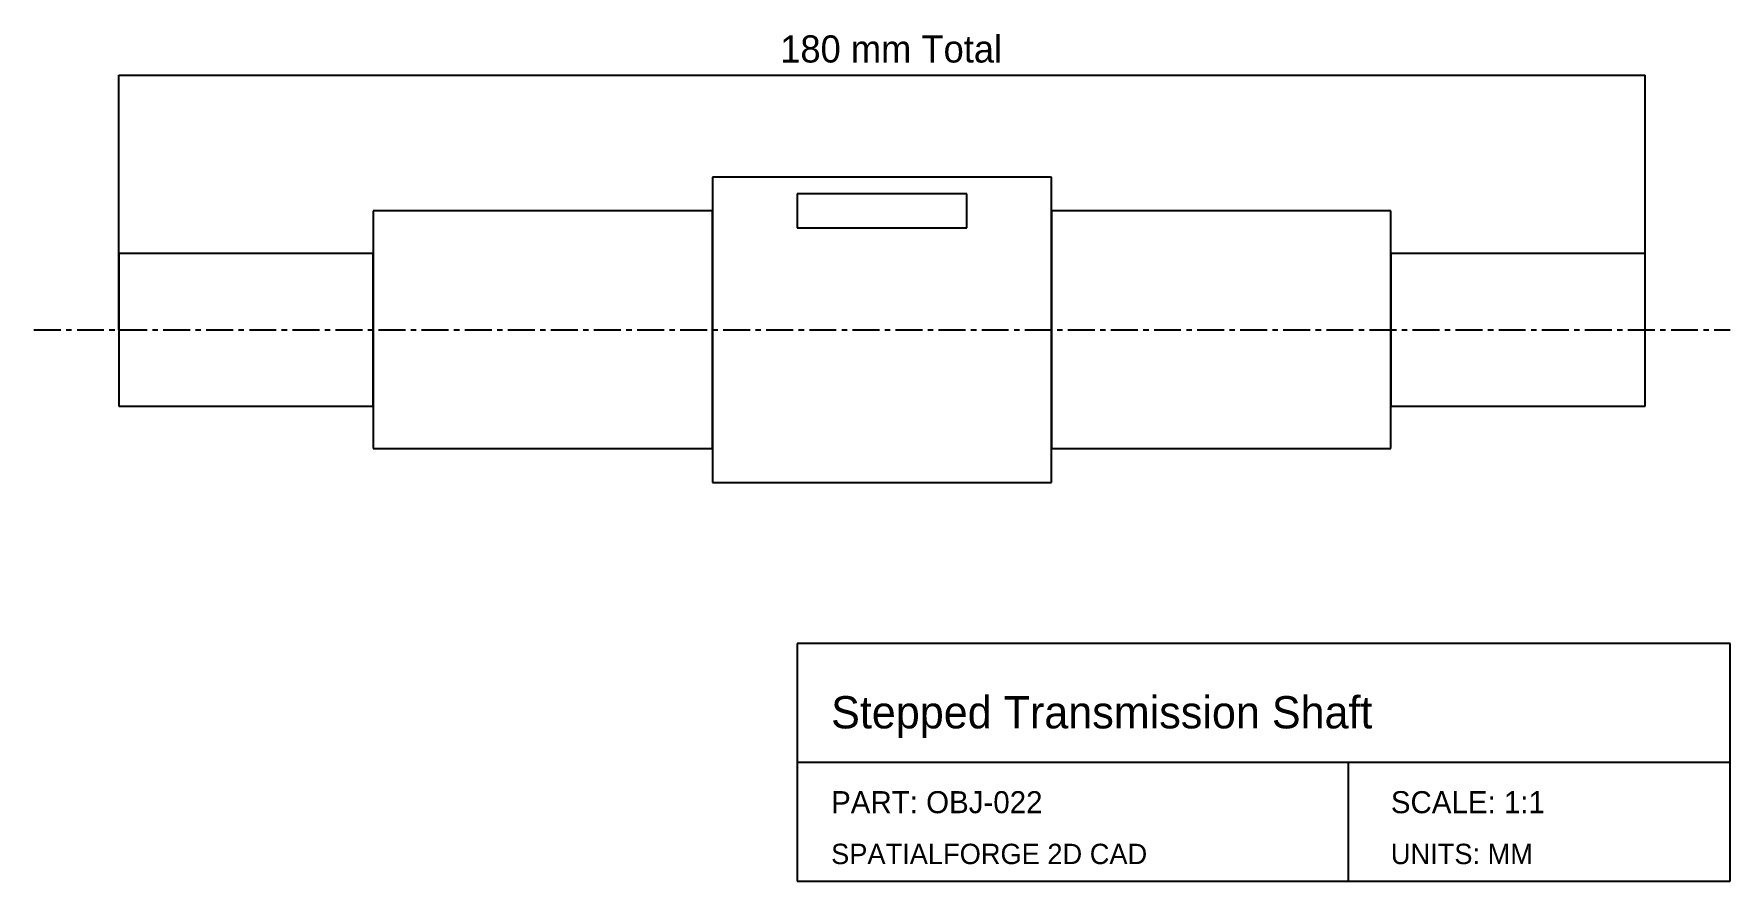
# Model space of a CAD drawing. Header units: millimetres. Extents: x 10 to 210, y -15 to 85.
import ezdxf

# ---------------------------------------------------------------- set-up
doc = ezdxf.new("R2010")
doc.units = ezdxf.units.MM
doc.linetypes.add('CENTER', pattern=[5.08, 3.175, -0.635, 0.635, -0.635])
for name, color, linetype in [('CENTER', 1, 'CENTER'), ('DIM', 3, 'CONTINUOUS'), ('TITLE', 5, 'CONTINUOUS'), ('VISIBLE', 7, 'CONTINUOUS')]:
    doc.layers.add(name, color=color, linetype=linetype)

msp = doc.modelspace()

# ---------------------------------------------------------------- linework, layer by layer
at = {"layer": 'CENTER', "linetype": 'CENTER'}
msp.add_line((10, 50), (210, 50), dxfattribs=at)
at = {"layer": 'DIM'}
for p, q in [((20, 50), (20, 80)), ((20, 80), (200, 80)), ((200, 50), (200, 80))]:
    msp.add_line(p, q, dxfattribs=at)
at = {"layer": 'TITLE', "linetype": 'CONTINUOUS'}
for p, q in [((210, 13), (100, 13)), ((100, 13), (100, -15)), ((210, -15), (210, 13)), ((100, -15), (210, -15))]:
    msp.add_line(p, q, dxfattribs=at)
at = {"layer": 'TITLE'}
for p, q in [((100, -1), (210, -1)), ((165, -15), (165, -1))]:
    msp.add_line(p, q, dxfattribs=at)
at = {"layer": 'VISIBLE', "linetype": 'CONTINUOUS'}
for p, q in [((130, 68), (90, 68)), ((90, 68), (90, 32)), ((130, 32), (130, 68)), ((120, 66), (100, 66)), ((100, 66), (100, 62)), ((120, 62), (120, 66)), ((90, 64), (50, 64)), ((50, 64), (50, 36)), ((90, 36), (90, 64)), ((170, 64), (130, 64)), ((130, 64), (130, 36)), ((170, 36), (170, 64)), ((100, 62), (120, 62)), ((50, 59), (20, 59)), ((20, 59), (20, 41)), ((50, 41), (50, 59)), ((200, 59), (170, 59)), ((170, 59), (170, 41)), ((200, 41), (200, 59)), ((20, 41), (50, 41)), ((170, 41), (200, 41)), ((50, 36), (90, 36)), ((130, 36), (170, 36)), ((90, 32), (130, 32))]:
    msp.add_line(p, q, dxfattribs=at)

# ---------------------------------------------------------------- texts
at = {"layer": 'DIM'}
msp.add_text('180 mm Total', height=3.2, dxfattribs=at).set_placement((98, 81.5))
at = {"layer": 'TITLE'}
for s, height, p in [('Stepped Transmission Shaft', 3.8, (104, 3)), ('PART: OBJ-022', 2.6, (104, -7)), ('SCALE: 1:1', 2.6, (170, -7)), ('SPATIALFORGE 2D CAD', 2.4, (104, -13)), ('UNITS: MM', 2.4, (170, -13))]:
    msp.add_text(s, height=height, dxfattribs=at).set_placement(p)

doc.saveas('drawing.dxf')
